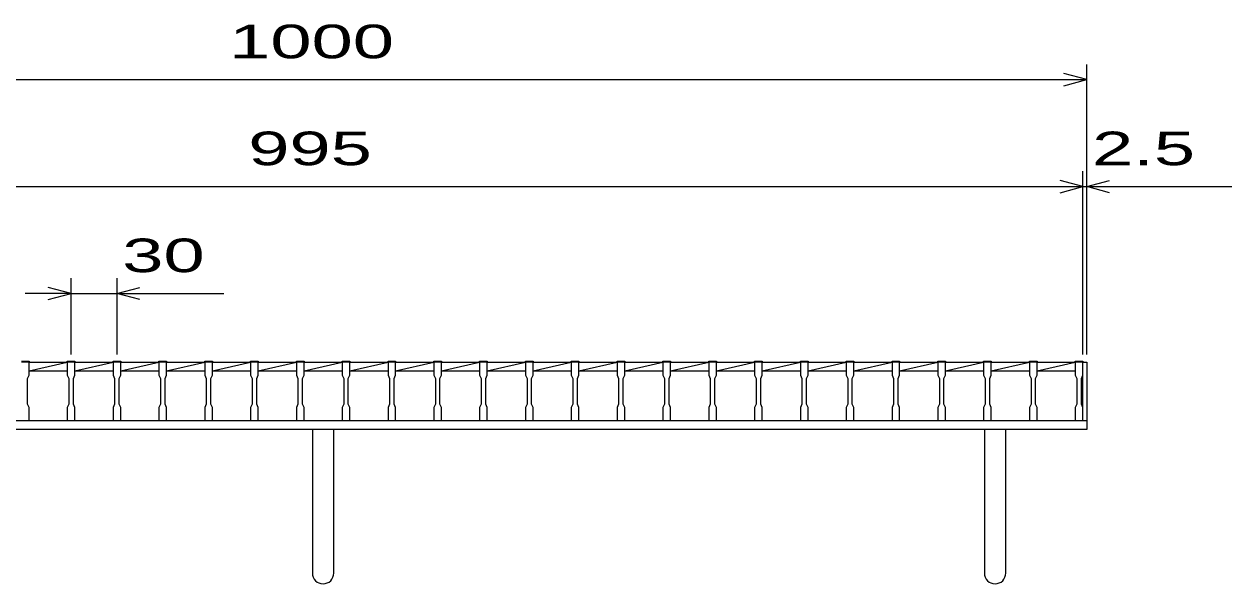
# Model space of a CAD drawing. Units: millimetres, scale not verified. Extents: x -1820 to 1731, y -1282 to 1054.
# Drawn here: x -1117 to -326, y -708 to -341 of the extents above; entities that cross this region are included whole.
import ezdxf
from ezdxf.enums import TextEntityAlignment as Align

# ---------------------------------------------------------------- set-up
doc = ezdxf.new("R2010")
doc.units = ezdxf.units.MM
doc.header["$LTSCALE"] = 10
for name, color, linetype, lineweight in [('16', 3, 'Continuous', 25), ('19', 6, 'Continuous', 25), ('22', 4, 'Continuous', 25)]:
    doc.layers.add(name, color=color, linetype=linetype, lineweight=lineweight)
doc.styles.add('ベクトル', font='')
doc.styles.get('ベクトル').set_extended_font_data('ベクトル')

msp = doc.modelspace()

# ---------------------------------------------------------------- linework, layer by layer
at = {"layer": '16'}
for p, q in [((-1119, -561.8), (-1114, -561.8)), ((-1114, -562.5), (-1119, -562.5)), ((-1114, -561.8), (-1114, -562.5)), ((-1114, -571), (-1114, -562.5)), ((-1114, -562.5), (-1089, -562.5)), ((-1114, -568), (-1089, -562.5)), ((-1114, -568), (-1089, -568)), ((-1089, -562.5), (-1089, -561.8)), ((-1089, -561.8), (-1084, -561.8)), ((-1089, -562.5), (-1089, -571)), ((-1084, -562.5), (-1089, -562.5)), ((-1084, -561.8), (-1084, -562.5)), ((-1084, -571), (-1084, -562.5)), ((-1084, -562.5), (-1059, -562.5)), ((-1084, -568), (-1059, -562.5)), ((-1084, -568), (-1059, -568)), ((-1059, -562.5), (-1059, -561.8)), ((-1059, -561.8), (-1054, -561.8)), ((-1059, -562.5), (-1059, -571)), ((-1054, -562.5), (-1059, -562.5)), ((-1054, -561.8), (-1054, -562.5)), ((-1054, -571), (-1054, -562.5)), ((-1054, -562.5), (-1029, -562.5)), ((-1054, -568), (-1029, -562.5)), ((-1054, -568), (-1029, -568)), ((-1029, -562.5), (-1029, -561.8)), ((-1029, -561.8), (-1024, -561.8)), ((-1029, -562.5), (-1029, -571)), ((-1024, -562.5), (-1029, -562.5)), ((-1024, -561.8), (-1024, -562.5)), ((-1024, -571), (-1024, -562.5)), ((-1024, -562.5), (-999, -562.5)), ((-1024, -568), (-999, -562.5)), ((-1024, -568), (-999, -568)), ((-999, -562.5), (-999, -561.8)), ((-999, -561.8), (-994, -561.8)), ((-999, -562.5), (-999, -571)), ((-994, -562.5), (-999, -562.5)), ((-994, -561.8), (-994, -562.5)), ((-994, -571), (-994, -562.5)), ((-994, -562.5), (-969, -562.5)), ((-994, -568), (-969, -562.5)), ((-994, -568), (-969, -568)), ((-969, -562.5), (-969, -561.8)), ((-969, -561.8), (-964, -561.8)), ((-969, -562.5), (-969, -571)), ((-964, -562.5), (-969, -562.5)), ((-964, -561.8), (-964, -562.5)), ((-964, -571), (-964, -562.5)), ((-964, -562.5), (-939, -562.5)), ((-964, -568), (-939, -562.5)), ((-964, -568), (-939, -568)), ((-939, -562.5), (-939, -561.8)), ((-939, -561.8), (-934, -561.8)), ((-939, -562.5), (-939, -571)), ((-934, -562.5), (-939, -562.5)), ((-934, -561.8), (-934, -562.5)), ((-934, -571), (-934, -562.5)), ((-934, -562.5), (-909, -562.5)), ((-934, -568), (-909, -562.5)), ((-934, -568), (-909, -568)), ((-909, -562.5), (-909, -561.8)), ((-909, -561.8), (-904, -561.8)), ((-909, -562.5), (-909, -571)), ((-904, -562.5), (-909, -562.5)), ((-904, -561.8), (-904, -562.5)), ((-904, -571), (-904, -562.5)), ((-904, -562.5), (-879, -562.5)), ((-904, -568), (-879, -562.5)), ((-904, -568), (-879, -568)), ((-879, -562.5), (-879, -561.8)), ((-879, -561.8), (-874, -561.8)), ((-879, -562.5), (-879, -571)), ((-874, -562.5), (-879, -562.5)), ((-874, -561.8), (-874, -562.5)), ((-874, -571), (-874, -562.5)), ((-874, -562.5), (-849, -562.5)), ((-874, -568), (-849, -562.5)), ((-874, -568), (-849, -568)), ((-849, -562.5), (-849, -561.8)), ((-849, -561.8), (-844, -561.8)), ((-849, -562.5), (-849, -571)), ((-844, -562.5), (-849, -562.5)), ((-844, -561.8), (-844, -562.5)), ((-844, -571), (-844, -562.5)), ((-844, -562.5), (-819, -562.5)), ((-844, -568), (-819, -562.5)), ((-844, -568), (-819, -568)), ((-819, -562.5), (-819, -561.8)), ((-819, -561.8), (-814, -561.8)), ((-819, -562.5), (-819, -571)), ((-814, -562.5), (-819, -562.5)), ((-814, -561.8), (-814, -562.5)), ((-814, -571), (-814, -562.5)), ((-814, -562.5), (-789, -562.5)), ((-814, -568), (-789, -562.5)), ((-814, -568), (-789, -568)), ((-789, -562.5), (-789, -561.8)), ((-789, -561.8), (-784, -561.8)), ((-789, -562.5), (-789, -571)), ((-784, -562.5), (-789, -562.5)), ((-784, -561.8), (-784, -562.5)), ((-784, -571), (-784, -562.5)), ((-784, -562.5), (-759, -562.5)), ((-784, -568), (-759, -562.5)), ((-784, -568), (-759, -568)), ((-759, -562.5), (-759, -561.8)), ((-759, -561.8), (-754, -561.8)), ((-759, -562.5), (-759, -571)), ((-754, -562.5), (-759, -562.5)), ((-754, -561.8), (-754, -562.5)), ((-754, -571), (-754, -562.5)), ((-754, -562.5), (-729, -562.5)), ((-754, -568), (-729, -562.5)), ((-754, -568), (-729, -568)), ((-729, -562.5), (-729, -561.8)), ((-729, -561.8), (-724, -561.8)), ((-729, -562.5), (-729, -571)), ((-724, -562.5), (-729, -562.5)), ((-724, -561.8), (-724, -562.5)), ((-724, -571), (-724, -562.5)), ((-724, -562.5), (-699, -562.5)), ((-724, -568), (-699, -562.5)), ((-724, -568), (-699, -568)), ((-699, -562.5), (-699, -561.8)), ((-699, -561.8), (-694, -561.8)), ((-699, -562.5), (-699, -571)), ((-694, -562.5), (-699, -562.5)), ((-694, -561.8), (-694, -562.5)), ((-694, -571), (-694, -562.5)), ((-694, -562.5), (-669, -562.5)), ((-694, -568), (-669, -562.5)), ((-694, -568), (-669, -568)), ((-669, -562.5), (-669, -561.8)), ((-669, -561.8), (-664, -561.8)), ((-669, -562.5), (-669, -571)), ((-664, -562.5), (-669, -562.5)), ((-664, -561.8), (-664, -562.5)), ((-664, -571), (-664, -562.5)), ((-664, -562.5), (-639, -562.5)), ((-664, -568), (-639, -562.5)), ((-664, -568), (-639, -568)), ((-639, -562.5), (-639, -561.8)), ((-639, -561.8), (-634, -561.8)), ((-639, -562.5), (-639, -571)), ((-634, -562.5), (-639, -562.5)), ((-634, -561.8), (-634, -562.5)), ((-634, -571), (-634, -562.5)), ((-634, -562.5), (-609, -562.5)), ((-634, -568), (-609, -562.5)), ((-634, -568), (-609, -568)), ((-609, -562.5), (-609, -561.8)), ((-609, -561.8), (-604, -561.8)), ((-609, -562.5), (-609, -571)), ((-604, -562.5), (-609, -562.5)), ((-604, -561.8), (-604, -562.5)), ((-604, -571), (-604, -562.5)), ((-604, -562.5), (-579, -562.5)), ((-604, -568), (-579, -562.5)), ((-604, -568), (-579, -568)), ((-579, -562.5), (-579, -561.8)), ((-579, -561.8), (-574, -561.8)), ((-579, -562.5), (-579, -571)), ((-574, -562.5), (-579, -562.5)), ((-574, -561.8), (-574, -562.5)), ((-574, -571), (-574, -562.5)), ((-574, -562.5), (-549, -562.5)), ((-574, -568), (-549, -562.5)), ((-574, -568), (-549, -568)), ((-549, -562.5), (-549, -561.8)), ((-549, -561.8), (-544, -561.8)), ((-549, -562.5), (-549, -571)), ((-544, -562.5), (-549, -562.5)), ((-544, -561.8), (-544, -562.5)), ((-544, -571), (-544, -562.5)), ((-544, -562.5), (-519, -562.5)), ((-544, -568), (-519, -562.5)), ((-544, -568), (-519, -568)), ((-519, -562.5), (-519, -561.8)), ((-519, -561.8), (-514, -561.8)), ((-519, -562.5), (-519, -571)), ((-514, -562.5), (-519, -562.5)), ((-514, -561.8), (-514, -562.5)), ((-514, -571), (-514, -562.5)), ((-514, -562.5), (-489, -562.5)), ((-514, -568), (-489, -562.5)), ((-514, -568), (-489, -568)), ((-489, -562.5), (-489, -561.8)), ((-489, -561.8), (-484, -561.8)), ((-489, -562.5), (-489, -571)), ((-484, -562.5), (-489, -562.5)), ((-484, -561.8), (-484, -562.5)), ((-484, -571), (-484, -562.5)), ((-484, -562.5), (-459, -562.5)), ((-484, -568), (-459, -562.5)), ((-484, -568), (-459, -568)), ((-459, -562.5), (-459, -561.8)), ((-459, -561.8), (-454, -561.8)), ((-459, -562.5), (-459, -571)), ((-454, -562.5), (-459, -562.5)), ((-454, -561.8), (-454, -562.5)), ((-454, -571), (-454, -562.5)), ((-454, -562.5), (-429, -562.5)), ((-454, -568), (-429, -562.5)), ((-454, -568), (-429, -568)), ((-429, -562.5), (-429, -561.8)), ((-429, -561.8), (-424, -561.8)), ((-429, -562.5), (-429, -571)), ((-424, -562.5), (-429, -562.5)), ((-424, -561.8), (-424, -562.5)), ((-424, -571), (-424, -562.5)), ((-424, -600.5), (-424, -562.5)), ((-1115, -573), (-1114, -571)), ((-1115, -590), (-1115, -573)), ((-1089, -571), (-1088, -573)), ((-1088, -573), (-1088, -590)), ((-1085, -573), (-1084, -571)), ((-1085, -590), (-1085, -573)), ((-1059, -571), (-1058, -573)), ((-1058, -573), (-1058, -590)), ((-1055, -573), (-1054, -571)), ((-1055, -590), (-1055, -573)), ((-1029, -571), (-1028, -573)), ((-1028, -573), (-1028, -590)), ((-1025, -573), (-1024, -571)), ((-1025, -590), (-1025, -573)), ((-999, -571), (-998, -573)), ((-998, -573), (-998, -590)), ((-995, -573), (-994, -571)), ((-995, -590), (-995, -573)), ((-969, -571), (-968, -573)), ((-968, -573), (-968, -590)), ((-965, -573), (-964, -571)), ((-965, -590), (-965, -573)), ((-939, -571), (-938, -573)), ((-938, -573), (-938, -590)), ((-935, -573), (-934, -571)), ((-935, -590), (-935, -573)), ((-909, -571), (-908, -573)), ((-908, -573), (-908, -590)), ((-905, -573), (-904, -571)), ((-905, -590), (-905, -573)), ((-879, -571), (-878, -573)), ((-878, -573), (-878, -590)), ((-875, -573), (-874, -571)), ((-875, -590), (-875, -573)), ((-849, -571), (-848, -573)), ((-848, -573), (-848, -590)), ((-845, -573), (-844, -571)), ((-845, -590), (-845, -573)), ((-819, -571), (-818, -573)), ((-818, -573), (-818, -590)), ((-815, -573), (-814, -571)), ((-815, -590), (-815, -573)), ((-789, -571), (-788, -573)), ((-788, -573), (-788, -590)), ((-785, -573), (-784, -571)), ((-785, -590), (-785, -573)), ((-759, -571), (-758, -573)), ((-758, -573), (-758, -590)), ((-755, -573), (-754, -571)), ((-755, -590), (-755, -573)), ((-729, -571), (-728, -573)), ((-728, -573), (-728, -590)), ((-725, -573), (-724, -571)), ((-725, -590), (-725, -573)), ((-699, -571), (-698, -573)), ((-698, -573), (-698, -590)), ((-695, -573), (-694, -571)), ((-695, -590), (-695, -573)), ((-669, -571), (-668, -573)), ((-668, -573), (-668, -590)), ((-665, -573), (-664, -571)), ((-665, -590), (-665, -573)), ((-639, -571), (-638, -573)), ((-638, -573), (-638, -590)), ((-635, -573), (-634, -571)), ((-635, -590), (-635, -573)), ((-609, -571), (-608, -573)), ((-608, -573), (-608, -590)), ((-605, -573), (-604, -571)), ((-605, -590), (-605, -573)), ((-579, -571), (-578, -573)), ((-578, -573), (-578, -590)), ((-575, -573), (-574, -571)), ((-575, -590), (-575, -573)), ((-549, -571), (-548, -573)), ((-548, -573), (-548, -590)), ((-545, -573), (-544, -571)), ((-545, -590), (-545, -573)), ((-519, -571), (-518, -573)), ((-518, -573), (-518, -590)), ((-515, -573), (-514, -571)), ((-515, -590), (-515, -573)), ((-489, -571), (-488, -573)), ((-488, -573), (-488, -590)), ((-485, -573), (-484, -571)), ((-485, -590), (-485, -573)), ((-459, -571), (-458, -573)), ((-458, -573), (-458, -590)), ((-455, -573), (-454, -571)), ((-455, -590), (-455, -573)), ((-429, -571), (-428, -573)), ((-428, -573), (-428, -590)), ((-425, -573), (-424, -571)), ((-425, -590), (-425, -573)), ((-1114, -592), (-1115, -590)), ((-1114, -600.5), (-1114, -592)), ((-1088, -590), (-1089, -592)), ((-1089, -592), (-1089, -600.5)), ((-1084, -592), (-1085, -590)), ((-1084, -600.5), (-1084, -592)), ((-1058, -590), (-1059, -592)), ((-1059, -592), (-1059, -600.5)), ((-1054, -592), (-1055, -590)), ((-1054, -600.5), (-1054, -592)), ((-1028, -590), (-1029, -592)), ((-1029, -592), (-1029, -600.5)), ((-1024, -592), (-1025, -590)), ((-1024, -600.5), (-1024, -592)), ((-998, -590), (-999, -592)), ((-999, -592), (-999, -600.5)), ((-994, -592), (-995, -590)), ((-994, -600.5), (-994, -592)), ((-968, -590), (-969, -592)), ((-969, -592), (-969, -600.5)), ((-964, -592), (-965, -590)), ((-964, -600.5), (-964, -592)), ((-938, -590), (-939, -592)), ((-939, -592), (-939, -600.5)), ((-934, -592), (-935, -590)), ((-934, -600.5), (-934, -592)), ((-908, -590), (-909, -592)), ((-909, -592), (-909, -600.5)), ((-904, -592), (-905, -590)), ((-904, -600.5), (-904, -592)), ((-878, -590), (-879, -592)), ((-879, -592), (-879, -600.5)), ((-874, -592), (-875, -590)), ((-874, -600.5), (-874, -592)), ((-848, -590), (-849, -592)), ((-849, -592), (-849, -600.5)), ((-844, -592), (-845, -590)), ((-844, -600.5), (-844, -592)), ((-818, -590), (-819, -592)), ((-819, -592), (-819, -600.5)), ((-814, -592), (-815, -590)), ((-814, -600.5), (-814, -592)), ((-788, -590), (-789, -592)), ((-789, -592), (-789, -600.5)), ((-784, -592), (-785, -590)), ((-784, -600.5), (-784, -592)), ((-758, -590), (-759, -592)), ((-759, -592), (-759, -600.5)), ((-754, -592), (-755, -590)), ((-754, -600.5), (-754, -592)), ((-728, -590), (-729, -592)), ((-729, -592), (-729, -600.5)), ((-724, -592), (-725, -590)), ((-724, -600.5), (-724, -592)), ((-698, -590), (-699, -592)), ((-699, -592), (-699, -600.5)), ((-694, -592), (-695, -590)), ((-694, -600.5), (-694, -592)), ((-668, -590), (-669, -592)), ((-669, -592), (-669, -600.5)), ((-664, -592), (-665, -590)), ((-664, -600.5), (-664, -592)), ((-638, -590), (-639, -592)), ((-639, -592), (-639, -600.5)), ((-634, -592), (-635, -590)), ((-634, -600.5), (-634, -592)), ((-608, -590), (-609, -592)), ((-609, -592), (-609, -600.5)), ((-604, -592), (-605, -590)), ((-604, -600.5), (-604, -592)), ((-578, -590), (-579, -592)), ((-579, -592), (-579, -600.5)), ((-574, -592), (-575, -590)), ((-574, -600.5), (-574, -592)), ((-548, -590), (-549, -592)), ((-549, -592), (-549, -600.5)), ((-544, -592), (-545, -590)), ((-544, -600.5), (-544, -592)), ((-518, -590), (-519, -592)), ((-519, -592), (-519, -600.5)), ((-514, -592), (-515, -590)), ((-514, -600.5), (-514, -592)), ((-488, -590), (-489, -592)), ((-489, -592), (-489, -600.5)), ((-484, -592), (-485, -590)), ((-484, -600.5), (-484, -592)), ((-458, -590), (-459, -592)), ((-459, -592), (-459, -600.5)), ((-454, -592), (-455, -590)), ((-454, -600.5), (-454, -592)), ((-428, -590), (-429, -592)), ((-429, -592), (-429, -600.5)), ((-424, -592), (-425, -590)), ((-424, -600.5), (-424, -592)), ((-1119, -600.5), (-1114, -600.5)), ((-1114, -600.5), (-1089, -600.5)), ((-1089, -600.5), (-1084, -600.5)), ((-1084, -600.5), (-1059, -600.5)), ((-1059, -600.5), (-1054, -600.5)), ((-1054, -600.5), (-1029, -600.5)), ((-1029, -600.5), (-1024, -600.5)), ((-1024, -600.5), (-999, -600.5)), ((-999, -600.5), (-994, -600.5)), ((-994, -600.5), (-969, -600.5)), ((-969, -600.5), (-964, -600.5)), ((-964, -600.5), (-939, -600.5)), ((-939, -600.5), (-934, -600.5)), ((-934, -600.5), (-909, -600.5)), ((-909, -600.5), (-904, -600.5)), ((-904, -600.5), (-879, -600.5)), ((-879, -600.5), (-874, -600.5)), ((-874, -600.5), (-849, -600.5)), ((-849, -600.5), (-844, -600.5)), ((-844, -600.5), (-819, -600.5)), ((-819, -600.5), (-814, -600.5)), ((-814, -600.5), (-789, -600.5)), ((-789, -600.5), (-784, -600.5)), ((-784, -600.5), (-759, -600.5)), ((-759, -600.5), (-754, -600.5)), ((-754, -600.5), (-729, -600.5)), ((-729, -600.5), (-724, -600.5)), ((-724, -600.5), (-699, -600.5)), ((-699, -600.5), (-694, -600.5)), ((-694, -600.5), (-669, -600.5)), ((-669, -600.5), (-664, -600.5)), ((-664, -600.5), (-639, -600.5)), ((-639, -600.5), (-634, -600.5)), ((-634, -600.5), (-609, -600.5)), ((-609, -600.5), (-604, -600.5)), ((-604, -600.5), (-579, -600.5)), ((-579, -600.5), (-574, -600.5)), ((-574, -600.5), (-549, -600.5)), ((-549, -600.5), (-544, -600.5)), ((-544, -600.5), (-519, -600.5)), ((-519, -600.5), (-514, -600.5)), ((-514, -600.5), (-489, -600.5)), ((-489, -600.5), (-484, -600.5)), ((-484, -600.5), (-459, -600.5)), ((-459, -600.5), (-454, -600.5)), ((-454, -600.5), (-429, -600.5)), ((-429, -600.5), (-424, -600.5))]:
    msp.add_line(p, q, dxfattribs=at)
at = {"layer": '19'}
for p, q in [((-424, -562.5), (-421.5, -562.5)), ((-421.5, -562.5), (-421.5, -600.5)), ((-1421.5, -600.5), (-421.5, -600.5)), ((-421.5, -600.5), (-421.5, -606.5)), ((-421.5, -606.5), (-1421.5, -606.5)), ((-928.5, -606.5), (-928.5, -700.5)), ((-914.5, -700.5), (-914.5, -606.5)), ((-488.5, -606.5), (-488.5, -700.5)), ((-474.5, -700.5), (-474.5, -606.5))]:
    msp.add_line(p, q, dxfattribs=at)
for centre in [(-921.5, -700.5), (-481.5, -700.5)]:
    msp.add_arc(centre, 7, 180, 0, dxfattribs=at)
at = {"layer": '22'}
for p, q in [((-421.5, -557.5), (-421.5, -367.5)), ((-1421.5, -377.5), (-421.5, -377.5)), ((-421.5, -377.5), (-436.5, -373.5)), ((-436.5, -381.5), (-421.5, -377.5)), ((-424, -557.5), (-424, -437.5)), ((-421.5, -557.5), (-421.5, -437.5)), ((-1419, -447.5), (-424, -447.5)), ((-424, -447.5), (-439, -443.5)), ((-439, -451.5), (-424, -447.5)), ((-424, -447.5), (-421.5, -447.5)), ((-421.5, -447.5), (-406.5, -443.5)), ((-406.5, -451.5), (-421.5, -447.5)), ((-421.5, -447.5), (-326.5, -447.5)), ((-1086.5, -517.5), (-1101.5, -513.5)), ((-1086.5, -557.5), (-1086.5, -507.5)), ((-1056.5, -507.5), (-1056.5, -557.5)), ((-1056.5, -517.5), (-1041.5, -513.5)), ((-1086.5, -517.5), (-1116.5, -517.5)), ((-1101.5, -521.5), (-1086.5, -517.5)), ((-1086.5, -517.5), (-1056.5, -517.5)), ((-1041.5, -521.5), (-1056.5, -517.5)), ((-1056.5, -517.5), (-986.5, -517.5))]:
    msp.add_line(p, q, dxfattribs=at)

# ---------------------------------------------------------------- texts
at = {"layer": '22', "color": 2, "style": 'ベクトル', "width": 1.65}
for s, p in [(' 1000 ', (-996.5, -352.5)), (' 995 ', (-984, -422.5)), (' 2.5 ', (-431.5, -422.5)), (' 30 ', (-1066.5, -492.5))]:
    msp.add_text(s, height=21.99, dxfattribs=at).set_placement(p, align=Align.MIDDLE_LEFT)

doc.saveas('drawing.dxf')
